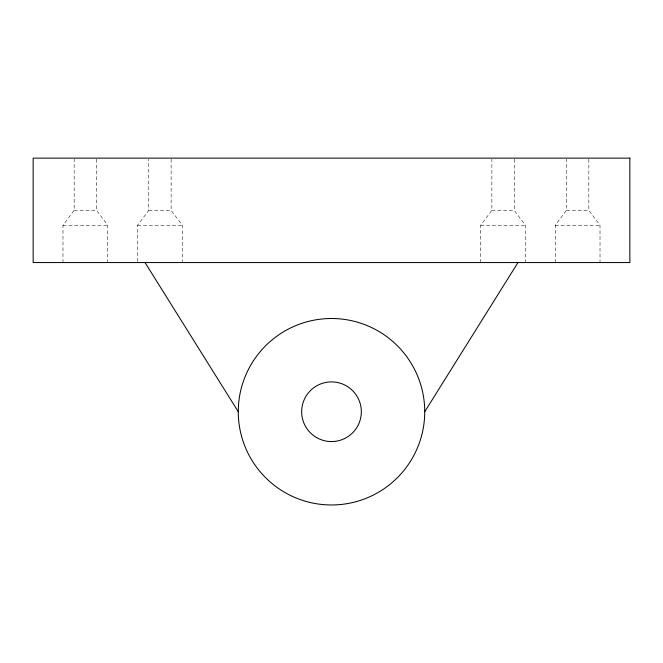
<?xml version="1.0" encoding="UTF-8"?>
<svg xmlns="http://www.w3.org/2000/svg" width="663" height="663" viewBox="0 0 663 663"><rect width="100%" height="100%" fill="white"/><g stroke="black" fill="none" stroke-linecap="round" stroke-linejoin="round"><path stroke-width="0.5" stroke-dasharray="3.31 2.49" d="M62.985 262.556L62.985 225.263L74.173 210.345L74.173 159.161M137.572 261.52L137.572 225.263L148.761 210.345L148.761 159.161M480.675 262.556L480.675 225.263L491.863 210.345L491.863 159.161M555.263 262.556L555.263 225.263L566.451 210.345L566.451 159.161M74.173 210.345L96.549 210.345L107.737 225.263L107.737 262.556M148.761 210.345L171.137 210.345L182.325 225.263L182.325 262.556M491.863 210.345L514.239 210.345L525.428 225.263L525.428 262.556M566.451 210.345L588.827 210.345L600.015 225.263L600.015 262.556M62.985 225.263L107.737 225.263M137.572 225.263L182.325 225.263M480.675 225.263L525.428 225.263M555.263 225.263L600.015 225.263M588.827 159.161L588.827 210.345M514.239 159.161L514.239 210.345M171.137 159.161L171.137 210.345M96.549 159.161L96.549 210.345"/><path stroke-width="0.99" d="M424.734 411.731A93.234 93.234 0 0 0 284.883 330.994A93.234 93.234 0 0 0 284.883 492.476A93.234 93.234 0 0 0 424.734 411.731L517.969 262.556M145.031 262.556L238.266 411.731M629.85 158.134L33.15 158.134L33.15 262.556L629.85 262.556L629.85 158.134M316.582 437.572A29.835 29.835 0 0 0 361.335 411.731A29.835 29.835 0 0 0 316.582 385.899A29.835 29.835 0 0 0 316.582 437.572"/></g></svg>
